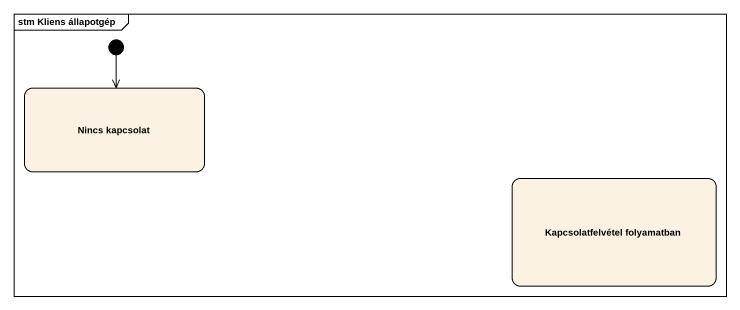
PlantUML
@startuml
mainframe stm Kliens állapotgép
hide empty description
state "Nincs kapcsolat" as Nincs_kapcsolat
state "Kapcsolatfelvétel folyamatban" as Kapcsolatfelvétel
[*] --> Nincs_kapcsolat
@enduml
